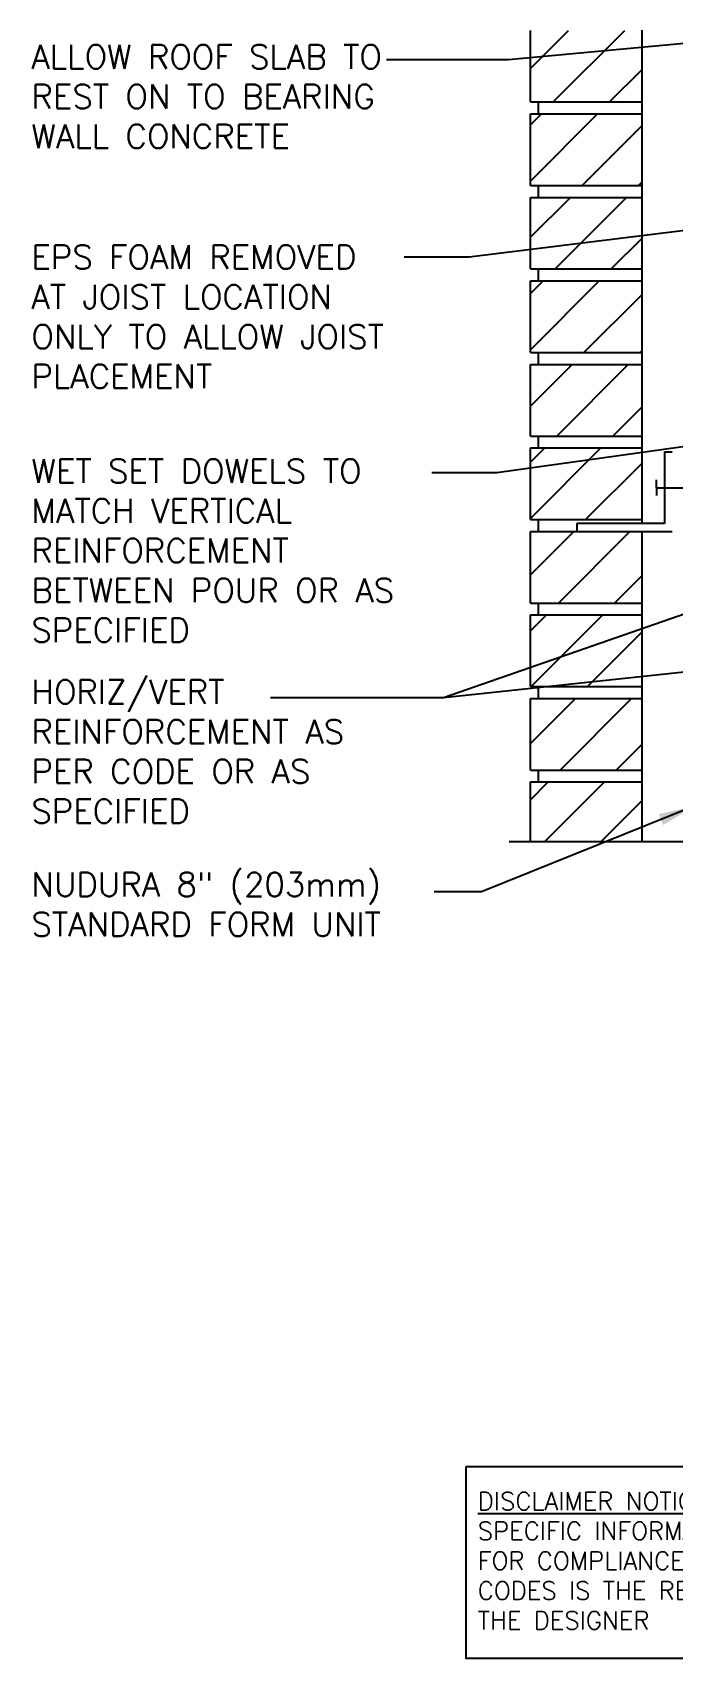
# Model space of a CAD drawing. Header units: inches. Extents: x 172.7 to 230.9, y 165.7 to 244.5.
# Drawn here: x 172.7 to 192.9, y 165.7 to 216.9 of the extents above; entities that cross this region are included whole.
import ezdxf

# ---------------------------------------------------------------- set-up
doc = ezdxf.new("R2010")
doc.units = ezdxf.units.IN
doc.header["$LTSCALE"] = 0.5
doc.header["$MEASUREMENT"] = 0
for name, color, linetype in [('HATCH', 12, 'Continuous'), ('line25', 2, 'Continuous'), ('LINE9', 9, 'Continuous'), ('TEXT', 4, 'Continuous')]:
    doc.layers.add(name, color=color, linetype=linetype)
doc.styles.add('DIM', font='romans.shx', dxfattribs={"width": 0.7})
doc.styles.add('ROMANS', font='romans.shx', dxfattribs={"height": 0.75})
doc.styles.get("Standard").update_dxf_attribs({"font": 'romans.shx', "height": 0.75})
doc.dimstyles.new('ext_12', dxfattribs={"dimscale": 12, "dimtxt": 0.075, "dimasz": 0.09375, "dimexe": 0.09375, "dimexo": 0.0625, "dimgap": 0.0625, "dimtad": 1, "dimdec": 1, "dimzin": 2, "dimdsep": 46, "dimlunit": 4, "dimtxsty": 'DIM', "dimcen": 0.09, "dimdle": 0.09375, "dimclrt": 4, "dimadec": 0, "dimazin": 0, "dimtfac": 1, "dimtdec": 1, "dimtmove": 2, "dimatfit": 3, "dimfxl": 1, "dimfrac": 2, "dimtolj": 1, "dimtzin": 0, "dimarcsym": 0})

msp = doc.modelspace()

# ---------------------------------------------------------------- hatches: boundary and pattern name
at = {"layer": 'HATCH'}
h = msp.add_hatch(dxfattribs=at)
h.set_pattern_fill('ANSI31', color=256, scale=10, style=0)
h.set_pattern_definition([(45, (191.1638, 239.7025), (-0.883883, 0.883883), [])])
h.paths.add_polyline_path([(191.895, 241.178), (188.395, 241.178), (188.395, 238.928), (191.895, 238.928)])
h.paths.add_polyline_path([(191.895, 235.928), (189.895, 235.928), (188.395, 235.928), (188.395, 233.678), (191.895, 233.678)])
h.paths.add_polyline_path([(191.895, 233.303), (188.395, 233.303), (188.395, 231.053), (191.895, 231.053)])
h.paths.add_polyline_path([(191.895, 230.678), (188.395, 230.678), (188.395, 229.982), (191.895, 229.982)])
h.paths.add_polyline_path([(191.895, 238.553), (188.395, 238.553), (188.395, 236.303), (191.895, 236.303)])
h.paths.add_polyline_path([(191.895, 227.421), (188.395, 227.421), (188.395, 225.171), (191.895, 225.171)])
h.paths.add_polyline_path([(191.895, 222.171), (188.395, 222.171), (188.395, 219.921), (191.895, 219.921)])
h.paths.add_polyline_path([(191.895, 224.796), (188.395, 224.796), (188.395, 222.546), (191.895, 222.546)])
h.paths.add_polyline_path([(191.895, 219.546), (188.395, 219.546), (188.395, 217.296), (191.895, 217.296)])
h.paths.add_polyline_path([(191.895, 216.921), (188.395, 216.921), (188.395, 214.671), (191.895, 214.671)])
h.paths.add_polyline_path([(191.895, 214.296), (188.395, 214.296), (188.395, 212.046), (191.895, 212.046)])
h.paths.add_polyline_path([(191.895, 211.671), (188.395, 211.671), (188.395, 209.421), (191.895, 209.421)])
h.paths.add_polyline_path([(191.895, 209.046), (188.395, 209.046), (188.395, 206.796), (191.895, 206.796)])
h.paths.add_polyline_path([(191.895, 206.421), (188.395, 206.421), (188.395, 204.171), (191.895, 204.171)])
h.paths.add_polyline_path([(191.895, 193.296), (188.395, 193.296), (188.395, 191.423), (191.895, 191.423)])
h.paths.add_polyline_path([(191.895, 195.921), (188.395, 195.921), (188.395, 193.671), (191.895, 193.671)])
h.paths.add_polyline_path([(191.895, 198.546), (188.395, 198.546), (188.395, 196.296), (191.895, 196.296)])
h.paths.add_polyline_path([(191.895, 201.171), (189.857, 201.171), (188.395, 201.171), (188.395, 198.921), (191.895, 198.921)])
h.paths.add_polyline_path([(191.895, 203.796), (188.395, 203.796), (188.395, 201.546), (191.895, 201.546)])

# ---------------------------------------------------------------- linework, layer by layer
at = {"layer": 'line25'}
for p, q in [((188.395, 214.671), (188.395, 216.921)), ((191.895, 216.926), (191.895, 201.421)), ((188.395, 214.671), (191.899, 214.671)), ((188.645, 214.296), (188.645, 214.671)), ((188.645, 214.296), (188.645, 214.671)), ((188.395, 212.046), (188.395, 214.296)), ((188.395, 214.296), (191.899, 214.296)), ((188.395, 212.046), (191.899, 212.046)), ((188.395, 209.421), (188.395, 211.671)), ((188.395, 211.671), (191.899, 211.671)), ((188.645, 211.671), (188.645, 212.046)), ((188.645, 211.671), (188.645, 212.046)), ((188.395, 209.421), (191.898, 209.421)), ((188.395, 206.796), (188.395, 209.046)), ((188.395, 209.046), (191.898, 209.046)), ((188.645, 209.046), (188.645, 209.421)), ((188.645, 209.046), (188.645, 209.421)), ((188.395, 206.796), (191.898, 206.796)), ((188.645, 206.421), (188.645, 206.796)), ((188.645, 206.421), (188.645, 206.796)), ((188.395, 204.171), (188.395, 206.421)), ((188.395, 206.421), (191.898, 206.421)), ((188.395, 204.171), (191.897, 204.171)), ((188.645, 203.796), (188.645, 204.171)), ((188.645, 203.796), (188.645, 204.171)), ((188.395, 201.546), (188.395, 203.796)), ((188.395, 203.796), (191.897, 203.796)), ((188.395, 201.546), (191.897, 201.546)), ((188.645, 201.171), (188.645, 201.546)), ((188.645, 201.171), (188.645, 201.546)), ((188.395, 198.921), (188.395, 201.171)), ((188.395, 201.171), (191.895, 201.171)), ((191.895, 201.171), (191.895, 191.423)), ((188.395, 198.921), (191.896, 198.921)), ((188.645, 198.546), (188.645, 198.921)), ((188.645, 198.546), (188.645, 198.921)), ((188.395, 196.296), (188.395, 198.546)), ((188.395, 198.546), (191.896, 198.546)), ((188.395, 196.296), (191.896, 196.296)), ((188.645, 195.921), (188.645, 196.296)), ((188.645, 195.921), (188.645, 196.296)), ((188.395, 193.671), (188.395, 195.921)), ((188.395, 195.921), (191.896, 195.921)), ((188.395, 193.671), (191.895, 193.671)), ((188.395, 191.423), (188.395, 193.296)), ((188.395, 193.296), (191.895, 193.296)), ((188.645, 193.296), (188.645, 193.671)), ((188.645, 193.296), (188.645, 193.671))]:
    msp.add_line(p, q, dxfattribs=at)
at = {"layer": 'LINE9'}
for p, q in [((192.607, 203.671), (192.607, 201.421)), ((192.607, 203.671), (192.857, 203.671)), ((192.357, 202.546), (192.357, 202.796)), ((192.357, 202.546), (194.203, 202.546)), ((192.357, 202.546), (192.357, 202.296)), ((192.607, 201.421), (189.857, 201.421)), ((189.857, 201.421), (189.857, 201.171)), ((189.857, 201.171), (192.857, 201.171)), ((187.72, 191.423), (197.889, 191.423))]:
    msp.add_line(p, q, dxfattribs=at)
at = {"layer": 'TEXT'}
msp.add_lwpolyline([(186.372, 171.783), (199.356, 171.783), (199.356, 165.745), (186.372, 165.745)], close=True, dxfattribs=at)

# ---------------------------------------------------------------- texts
at = {"layer": 'TEXT', "char_height": 0.75, "width": 12.44051, "attachment_point": 1, "style": 'ROMANS'}
for s, insert in [('\\A1;{\\C4;ALLOW ROOF SLAB TO REST ON TO BEARING WALL CONCRETE}', (172.699, 216.467)), ('\\A1;{\\C4;EPS FOAM REMOVED AT JOIST LOCATION ONLY TO ALLOW JOIST PLACEMENT}', (172.699, 210.171)), ('\\A1;{\\C4;WET SET DOWELS TO MATCH VERTICAL REINFORCEMENT BETWEEN POUR OR AS SPECIFIED}', (172.699, 203.446)), ('HORIZ/VERT REINFORCEMENT AS PER CODE OR AS SPECIFIED', (172.699, 196.505)), ('NUDURA 8" (203mm) STANDARD FORM UNIT', (172.699, 190.449))]:
    msp.add_mtext(s, dxfattribs=dict(at, insert=insert))
at = {"layer": 'TEXT', "insert": (186.739, 168.817), "char_height": 0.5625, "width": 14.00235, "attachment_point": 4}
msp.add_mtext('{\\LDISCLAIMER NOTICE:}\\PSPECIFIC INFORMATION REQUIRED FOR COMPLIANCE WITH LOCAL CODES IS THE RESPONSIBILITY OF THE DESIGNER', dxfattribs=at)

# ---------------------------------------------------------------- leaders
at = {"layer": 'TEXT'}
for points in [[(199.434, 217.088), (187.704, 215.998), (183.864, 215.998)], [(203.493, 211.891), (186.468, 209.796), (184.424, 209.796)], [(197.47, 204.426), (187.341, 203.018), (185.297, 203.018)], [(199.622, 200.785), (185.663, 195.944), (180.217, 195.944)], [(199.929, 197.467), (185.663, 195.944)], [(193.547, 192.536), (186.858, 189.842), (185.362, 189.842)]]:
    msp.add_leader(points, dimstyle='ext_12', override={"dimgap": 0.0625, "dimtad": 0}, dxfattribs=at)

doc.saveas('drawing.dxf')
